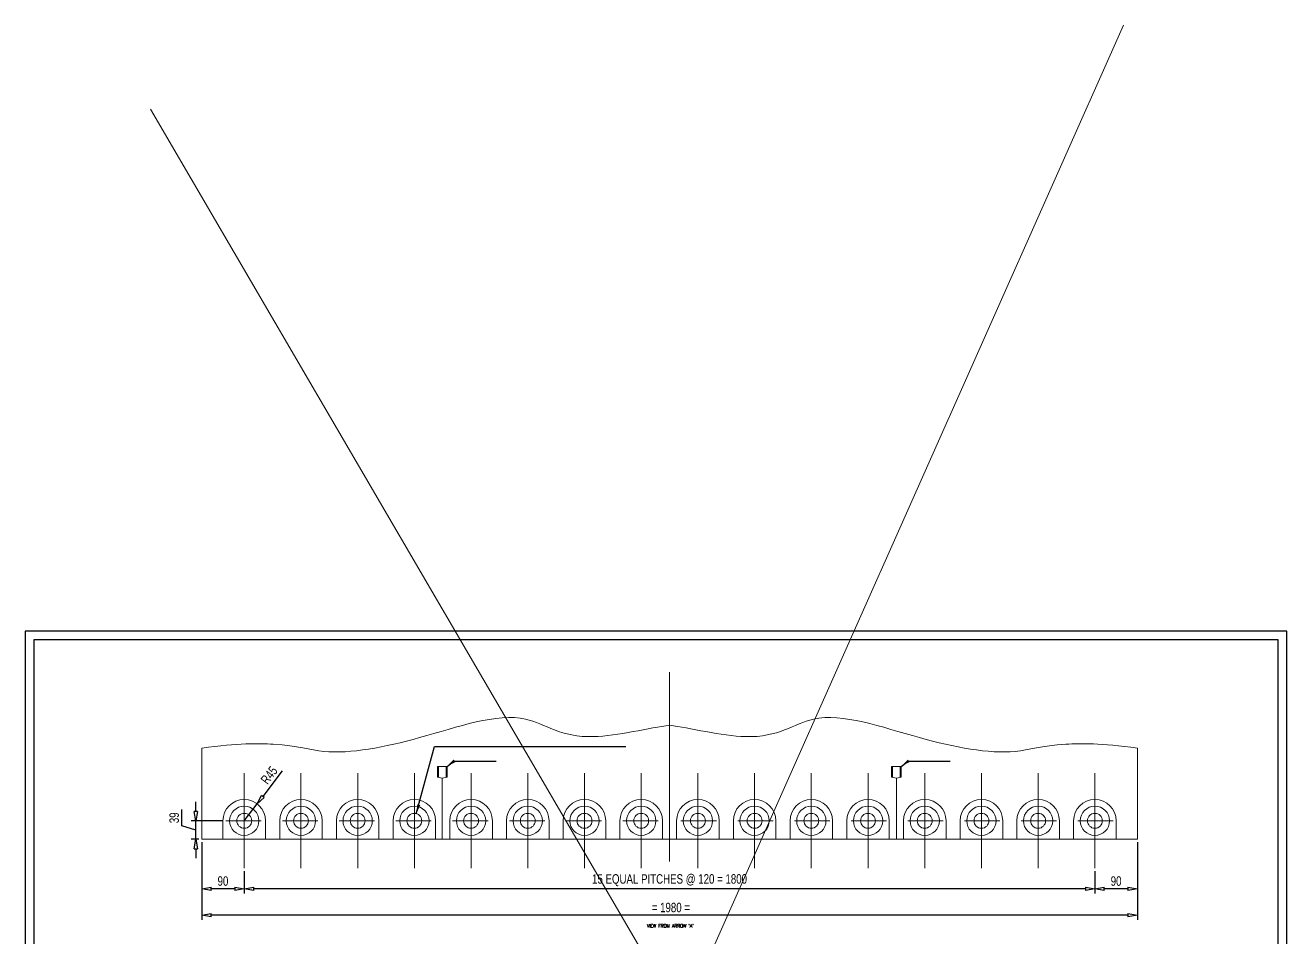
# Model space of a CAD drawing. Header units: millimetres. Extents: x 135002 to 160744, y 22203 to 27033.
# Drawn here: x 137536 to 138871, y 24622 to 25588 of the extents above; entities that cross this region are included whole.
import ezdxf

# ---------------------------------------------------------------- set-up
doc = ezdxf.new("R2010")
doc.units = ezdxf.units.MM
doc.header["$LTSCALE"] = 25
doc.linetypes.add('DASHED', pattern=[0.75, 0.5, -0.25])
doc.layers.get('0').update_dxf_attribs({"linetype": 'CONTINUOUS'})
doc.layers.get('Defpoints').update_dxf_attribs({"linetype": 'CONTINUOUS'})
doc.layers.add('04 DIMENSION', color=7, linetype='CONTINUOUS', lineweight=18)
doc.layers.add('dought line', color=6, linetype='DASHED', lineweight=15)
doc.styles.add('DIM-1', font='swisscl.ttf')
doc.styles.add('ROMANC', font='romanc', dxfattribs={"height": 1050})
doc.styles.get("Standard").update_dxf_attribs({"font": 'romans.shx', "width": 0.85, "bigfont": 'fls_ful.shx'})
doc.dimstyles.new('DIM-1', dxfattribs={"dimscale": 5, "dimtxt": 2, "dimasz": 2, "dimexe": 1, "dimexo": 0.6, "dimgap": 0.6, "dimtad": 1, "dimdec": 0, "dimzin": 0, "dimdsep": 46, "dimtxsty": 'DIM-1', "dimblk": 'CLOSEDBLANK', "dimcen": 0, "dimclrd": 8, "dimclre": 8, "dimclrt": 6, "dimadec": 0, "dimazin": 0, "dimtfac": 1, "dimtdec": 0, "dimtmove": 1, "dimatfit": 0, "dimfxl": 1, "dimtolj": 1, "dimtzin": 0, "dimarcsym": 1})
doc.dimstyles.new('kulali', dxfattribs={"dimscale": 3, "dimtxt": 2, "dimasz": 2, "dimexe": 1, "dimexo": 0.6, "dimgap": 0.6, "dimtad": 1, "dimdec": 0, "dimzin": 0, "dimdsep": 46, "dimtxsty": 'Standard', "dimblk": 'CLOSEDBLANK', "dimcen": 0.09, "dimclrd": 251, "dimclre": 251, "dimclrt": 4, "dimadec": 1, "dimazin": 0, "dimtfac": 1, "dimtdec": 0, "dimtofl": 0, "dimtmove": 1, "dimatfit": 0, "dimldrblk": 'CLOSEDBLANK', "dimfxl": 1, "dimtolj": 1, "dimtzin": 0, "dimlwd": 9, "dimlwe": 9, "dimarcsym": 0})

# ---------------------------------------------------------------- blocks, each defined once
blk = doc.blocks.new('_ClosedBlank')
at = {"color": 0, "linetype": 'ByBlock', "lineweight": -2}
for p, q in [((-1, 0.17), (0, 0)), ((-1, 0.17), (-1, -0.17)), ((0, 0), (-1, -0.17))]:
    blk.add_line(p, q, dxfattribs=at)
blk = doc.blocks.new('*D281')
at = {"layer": 'Defpoints', "color": 0, "ltscale": 11, "transparency": 16777216}
for p in [(137943, 25029.6), (137884.6, 24448.4)]:
    blk.add_point(p, dxfattribs=at)
at = {"layer": 'dought line', "color": 251, "lineweight": 9, "ltscale": 11, "transparency": 16777216}
blk.add_line((137890.3, 24505.1), (137885.2, 24454.4), dxfattribs=at)
at = {"layer": 'dought line', "color": 251, "lineweight": 9, "ltscale": 11, "transparency": 16777216, "xscale": 6, "yscale": 6, "zscale": 6, "rotation": 264.2554427672817}
blk.add_blockref('_ClosedBlank', (137884.6, 24448.4), dxfattribs=at)
at = {"layer": 'dought line', "color": 4, "ltscale": 11, "transparency": 16777216, "insert": (137884.4, 24494.7), "char_height": 6, "attachment_point": 5, "rotation": 84.2554}
blk.add_mtext('\\A1;R584', dxfattribs=at)
blk = doc.blocks.new('*D279')
at = {"layer": '04 DIMENSION', "color": 8, "lineweight": -2, "transparency": 16777216}
for p, q in [((137808.2, 24798.5), (137787.8, 24771.6)), ((137768.1, 24745.7), (137781.7, 24763.6))]:
    blk.add_line(p, q, dxfattribs=at)
at = {"layer": 'Defpoints', "color": 0, "transparency": 16777216}
for p in [(137781.7, 24763.6), (137768.1, 24745.7)]:
    blk.add_point(p, dxfattribs=at)
at = {"layer": '04 DIMENSION', "color": 8, "lineweight": -2, "transparency": 16777216, "xscale": 10, "yscale": 10, "zscale": 10, "rotation": 232.8411591594918}
blk.add_blockref('_ClosedBlank', (137781.7, 24763.6), dxfattribs=at)
at = {"layer": '04 DIMENSION', "color": 6, "transparency": 16777216, "insert": (137794.5, 24793.9), "char_height": 10, "attachment_point": 5, "rotation": 52.8412, "style": 'DIM-1'}
blk.add_mtext('\\A1;R45', dxfattribs=at)
blk = doc.blocks.new('*D352')
at = {"layer": '04 DIMENSION', "color": 8, "linetype": 'Continuous', "lineweight": -2, "transparency": 16777216}
for p, q in [((137768.1, 24692.4), (137768.1, 24668.8)), ((138668.1, 24692.4), (138668.1, 24668.8))]:
    blk.add_line(p, q, dxfattribs=at)
at = {"layer": '04 DIMENSION', "color": 8, "lineweight": -2, "transparency": 16777216}
blk.add_line((138658.1, 24673.8), (137778.1, 24673.8), dxfattribs=at)
at = {"layer": 'Defpoints', "color": 0, "transparency": 16777216}
for p in [(137768.1, 24695.4), (138668.1, 24695.4), (137768.1, 24673.8)]:
    blk.add_point(p, dxfattribs=at)
at = {"layer": '04 DIMENSION', "color": 8, "lineweight": -2, "transparency": 16777216, "xscale": 10, "yscale": 10, "zscale": 10, "rotation": 180}
blk.add_blockref('_ClosedBlank', (137768.1, 24673.8), dxfattribs=at)
at = {"layer": '04 DIMENSION', "color": 8, "lineweight": -2, "transparency": 16777216, "xscale": 10, "yscale": 10, "zscale": 10}
blk.add_blockref('_ClosedBlank', (138668.1, 24673.8), dxfattribs=at)
at = {"layer": '04 DIMENSION', "color": 6, "transparency": 16777216, "insert": (138218.1, 24682.8), "char_height": 10, "attachment_point": 5, "style": 'DIM-1'}
blk.add_mtext('\\A1;15 EQUAL PITCHES @ 120 = 1800', dxfattribs=at)
blk = doc.blocks.new('*D353')
at = {"layer": '04 DIMENSION', "color": 8, "linetype": 'Continuous', "lineweight": -2, "transparency": 16777216}
for p, q in [((137723.1, 24723.2), (137723.1, 24640.8)), ((138713.1, 24723.2), (138713.1, 24640.8))]:
    blk.add_line(p, q, dxfattribs=at)
at = {"layer": '04 DIMENSION', "color": 8, "lineweight": -2, "transparency": 16777216}
blk.add_line((138703.1, 24645.8), (137733.1, 24645.8), dxfattribs=at)
at = {"layer": 'Defpoints', "color": 0, "transparency": 16777216}
for p in [(137723.1, 24726.2), (138713.1, 24726.2), (137723.1, 24645.8)]:
    blk.add_point(p, dxfattribs=at)
at = {"layer": '04 DIMENSION', "color": 8, "lineweight": -2, "transparency": 16777216, "xscale": 10, "yscale": 10, "zscale": 10, "rotation": 180}
blk.add_blockref('_ClosedBlank', (137723.1, 24645.8), dxfattribs=at)
at = {"layer": '04 DIMENSION', "color": 8, "lineweight": -2, "transparency": 16777216, "xscale": 10, "yscale": 10, "zscale": 10}
blk.add_blockref('_ClosedBlank', (138713.1, 24645.8), dxfattribs=at)
at = {"layer": '04 DIMENSION', "color": 6, "transparency": 16777216, "insert": (138218.1, 24653.9), "char_height": 10, "attachment_point": 5, "style": 'DIM-1'}
blk.add_mtext('\\A1; = 1980 =', dxfattribs=at)
blk = doc.blocks.new('*D354')
at = {"layer": '04 DIMENSION', "color": 8, "linetype": 'Continuous', "lineweight": -2, "transparency": 16777216}
for p, q in [((138713.1, 24723.2), (138713.1, 24668.8)), ((138668.1, 24692.4), (138668.1, 24668.8))]:
    blk.add_line(p, q, dxfattribs=at)
at = {"layer": '04 DIMENSION', "color": 8, "lineweight": -2, "transparency": 16777216}
blk.add_line((138703.1, 24673.8), (138678.1, 24673.8), dxfattribs=at)
at = {"layer": 'Defpoints', "color": 0, "transparency": 16777216}
for p in [(138713.1, 24726.2), (138668.1, 24695.4), (138668.1, 24673.8)]:
    blk.add_point(p, dxfattribs=at)
at = {"layer": '04 DIMENSION', "color": 8, "lineweight": -2, "transparency": 16777216, "xscale": 10, "yscale": 10, "zscale": 10, "rotation": 180}
blk.add_blockref('_ClosedBlank', (138668.1, 24673.8), dxfattribs=at)
at = {"layer": '04 DIMENSION', "color": 8, "lineweight": -2, "transparency": 16777216, "xscale": 10, "yscale": 10, "zscale": 10}
blk.add_blockref('_ClosedBlank', (138713.1, 24673.8), dxfattribs=at)
at = {"layer": '04 DIMENSION', "color": 6, "transparency": 16777216, "insert": (138690.6, 24681.9), "char_height": 10, "attachment_point": 5, "style": 'DIM-1'}
blk.add_mtext('\\A1;90', dxfattribs=at)
blk = doc.blocks.new('*D355')
at = {"layer": '04 DIMENSION', "color": 8, "linetype": 'Continuous', "lineweight": -2, "transparency": 16777216}
for p, q in [((137723.1, 24723.2), (137723.1, 24668.8)), ((137768.1, 24692.4), (137768.1, 24668.8))]:
    blk.add_line(p, q, dxfattribs=at)
at = {"layer": '04 DIMENSION', "color": 8, "lineweight": -2, "transparency": 16777216}
blk.add_line((137758.1, 24673.8), (137733.1, 24673.8), dxfattribs=at)
at = {"layer": 'Defpoints', "color": 0, "transparency": 16777216}
for p in [(137723.1, 24726.2), (137768.1, 24695.4), (137723.1, 24673.8)]:
    blk.add_point(p, dxfattribs=at)
at = {"layer": '04 DIMENSION', "color": 8, "lineweight": -2, "transparency": 16777216, "xscale": 10, "yscale": 10, "zscale": 10, "rotation": 180}
blk.add_blockref('_ClosedBlank', (137723.1, 24673.8), dxfattribs=at)
at = {"layer": '04 DIMENSION', "color": 8, "lineweight": -2, "transparency": 16777216, "xscale": 10, "yscale": 10, "zscale": 10}
blk.add_blockref('_ClosedBlank', (137768.1, 24673.8), dxfattribs=at)
at = {"layer": '04 DIMENSION', "color": 6, "transparency": 16777216, "insert": (137745.6, 24681.9), "char_height": 10, "attachment_point": 5, "style": 'DIM-1'}
blk.add_mtext('\\A1;90', dxfattribs=at)
blk = doc.blocks.new('*D356')
at = {"layer": '04 DIMENSION', "color": 8, "lineweight": -2, "transparency": 16777216}
for p, q in [((137716.8, 24755.7), (137716.8, 24765.7)), ((137702.2, 24740.3), (137702.2, 24757.6)), ((137716.8, 24735.9), (137702.2, 24740.3)), ((137716.8, 24726.2), (137716.8, 24745.7)), ((137716.8, 24726.2), (137716.8, 24745.7)), ((137716.8, 24716.2), (137716.8, 24706.2))]:
    blk.add_line(p, q, dxfattribs=at)
at = {"layer": '04 DIMENSION', "color": 8, "linetype": 'Continuous', "lineweight": -2, "transparency": 16777216}
for p, q in [((137745.6, 24745.7), (137711.8, 24745.7)), ((137720.1, 24726.2), (137711.8, 24726.2))]:
    blk.add_line(p, q, dxfattribs=at)
at = {"layer": 'Defpoints', "color": 0, "transparency": 16777216}
for p in [(137716.8, 24745.7), (137748.6, 24745.7), (137723.1, 24726.2)]:
    blk.add_point(p, dxfattribs=at)
at = {"layer": '04 DIMENSION', "color": 8, "lineweight": -2, "transparency": 16777216, "xscale": 10, "yscale": 10, "zscale": 10}
for p, rotation in [((137716.8, 24745.7), 270), ((137716.8, 24726.2), 90)]:
    blk.add_blockref('_ClosedBlank', p, dxfattribs=dict(at, rotation=rotation))
at = {"layer": '04 DIMENSION', "color": 6, "transparency": 16777216, "insert": (137694, 24748.9), "char_height": 10, "attachment_point": 5, "rotation": 90, "style": 'DIM-1'}
blk.add_mtext('\\A1;39', dxfattribs=at)

msp = doc.modelspace()

# ---------------------------------------------------------------- linework, layer by layer
for points in [[(137536.393, 23997.333), (138871.181, 23997.333), (138871.181, 24946.519), (137536.393, 24946.519)], [(137545.605, 24006.545), (138861.969, 24006.545), (138861.969, 24937.307), (137545.605, 24937.307)]]:
    msp.add_lwpolyline(points, close=True)
at = {"layer": '04 DIMENSION'}
for p, q in [((138698.392, 25587.992), (137865.857, 23714.876)), ((137668.844, 25499.098), (138761.944, 23625.983)), ((138218.132, 24903.244), (138218.132, 24702.506)), ((138218.132, 24903.244), (138218.132, 24702.506)), ((137723.132, 24726.199), (137723.132, 24822.756)), ((137723.132, 24726.199), (137723.132, 24822.756)), ((138713.132, 24726.199), (138713.132, 24822.756)), ((138713.132, 24726.199), (138713.132, 24822.756)), ((137972.657, 24803.358), (137972.657, 24791.739)), ((137982.657, 24803.358), (137972.657, 24803.358)), ((137972.657, 24803.358), (137972.657, 24791.739)), ((137982.657, 24803.358), (137972.657, 24803.358)), ((137973.657, 24803.358), (137973.657, 24791.563)), ((137973.657, 24803.358), (137973.657, 24791.563)), ((137981.657, 24791.563), (137981.657, 24803.358)), ((137981.657, 24791.563), (137981.657, 24803.358)), ((137982.657, 24791.739), (137982.657, 24803.358)), ((137982.657, 24791.739), (137982.657, 24803.358)), ((138453.132, 24803.358), (138453.132, 24791.739)), ((138463.132, 24803.358), (138453.132, 24803.358)), ((138453.132, 24803.358), (138453.132, 24791.739)), ((138463.132, 24803.358), (138453.132, 24803.358)), ((138454.132, 24803.358), (138454.132, 24791.563)), ((138454.132, 24803.358), (138454.132, 24791.563)), ((138462.132, 24791.563), (138462.132, 24803.358)), ((138462.132, 24791.563), (138462.132, 24803.358)), ((138463.132, 24791.739), (138463.132, 24803.358)), ((138463.132, 24791.739), (138463.132, 24803.358)), ((137768.132, 24695.42), (137768.132, 24795.977)), ((137768.132, 24695.42), (137768.132, 24795.977)), ((137828.132, 24695.42), (137828.132, 24795.977)), ((137828.132, 24695.42), (137828.132, 24795.977)), ((137888.132, 24695.42), (137888.132, 24795.977)), ((137888.132, 24695.42), (137888.132, 24795.977)), ((137948.132, 24695.42), (137948.132, 24795.977)), ((137948.132, 24695.42), (137948.132, 24795.977)), ((137977.657, 24790.858), (137972.657, 24791.739)), ((137977.657, 24790.858), (137972.657, 24791.739)), ((137977.657, 24790.858), (137982.657, 24791.739)), ((137977.657, 24790.858), (137982.657, 24791.739)), ((137977.657, 24790.858), (137977.657, 24726.199)), ((137977.657, 24790.858), (137977.657, 24726.199)), ((138008.132, 24695.42), (138008.132, 24795.977)), ((138008.132, 24695.42), (138008.132, 24795.977)), ((138068.132, 24695.42), (138068.132, 24795.977)), ((138068.132, 24695.42), (138068.132, 24795.977)), ((138128.132, 24695.42), (138128.132, 24795.977)), ((138128.132, 24695.42), (138128.132, 24795.977)), ((138188.132, 24695.42), (138188.132, 24795.977)), ((138188.132, 24695.42), (138188.132, 24795.977)), ((138248.132, 24695.42), (138248.132, 24795.977)), ((138248.132, 24695.42), (138248.132, 24795.977)), ((138308.132, 24695.42), (138308.132, 24795.977)), ((138308.132, 24695.42), (138308.132, 24795.977)), ((138368.132, 24695.42), (138368.132, 24795.977)), ((138368.132, 24695.42), (138368.132, 24795.977)), ((138428.132, 24695.42), (138428.132, 24795.977)), ((138428.132, 24695.42), (138428.132, 24795.977)), ((138458.132, 24790.858), (138453.132, 24791.739)), ((138458.132, 24790.858), (138453.132, 24791.739)), ((138458.132, 24790.858), (138463.132, 24791.739)), ((138458.132, 24790.858), (138463.132, 24791.739)), ((138458.132, 24790.858), (138458.132, 24726.199)), ((138458.132, 24790.858), (138458.132, 24726.199)), ((138488.132, 24695.42), (138488.132, 24795.977)), ((138488.132, 24695.42), (138488.132, 24795.977)), ((138548.132, 24695.42), (138548.132, 24795.977)), ((138548.132, 24695.42), (138548.132, 24795.977)), ((138608.132, 24695.42), (138608.132, 24795.977)), ((138608.132, 24695.42), (138608.132, 24795.977)), ((138668.132, 24695.42), (138668.132, 24795.977)), ((138668.132, 24695.42), (138668.132, 24795.977)), ((137745.632, 24745.699), (137745.632, 24726.199)), ((137745.632, 24745.699), (137745.632, 24726.199)), ((137786.043, 24745.699), (137748.627, 24745.699)), ((137786.043, 24745.699), (137748.627, 24745.699)), ((137790.632, 24745.699), (137790.632, 24726.199)), ((137790.632, 24745.699), (137790.632, 24726.199)), ((137805.632, 24745.699), (137805.632, 24726.199)), ((137805.632, 24745.699), (137805.632, 24726.199)), ((137846.043, 24745.699), (137808.627, 24745.699)), ((137846.043, 24745.699), (137808.627, 24745.699)), ((137850.632, 24745.699), (137850.632, 24726.199)), ((137850.632, 24745.699), (137850.632, 24726.199)), ((137865.632, 24745.699), (137865.632, 24726.199)), ((137865.632, 24745.699), (137865.632, 24726.199)), ((137906.043, 24745.699), (137868.627, 24745.699)), ((137906.043, 24745.699), (137868.627, 24745.699)), ((137910.632, 24745.699), (137910.632, 24726.199)), ((137910.632, 24745.699), (137910.632, 24726.199)), ((137925.632, 24745.699), (137925.632, 24726.199)), ((137925.632, 24745.699), (137925.632, 24726.199)), ((137966.043, 24745.699), (137928.627, 24745.699)), ((137966.043, 24745.699), (137928.627, 24745.699)), ((137970.632, 24745.699), (137970.632, 24726.199)), ((137970.632, 24745.699), (137970.632, 24726.199)), ((137985.632, 24745.699), (137985.632, 24726.199)), ((137985.632, 24745.699), (137985.632, 24726.199)), ((138026.043, 24745.699), (137988.627, 24745.699)), ((138026.043, 24745.699), (137988.627, 24745.699)), ((138030.632, 24745.699), (138030.632, 24726.199)), ((138030.632, 24745.699), (138030.632, 24726.199)), ((138045.632, 24745.699), (138045.632, 24726.199)), ((138045.632, 24745.699), (138045.632, 24726.199)), ((138086.043, 24745.699), (138048.627, 24745.699)), ((138086.043, 24745.699), (138048.627, 24745.699)), ((138090.632, 24745.699), (138090.632, 24726.199)), ((138090.632, 24745.699), (138090.632, 24726.199)), ((138105.632, 24745.699), (138105.632, 24726.199)), ((138105.632, 24745.699), (138105.632, 24726.199)), ((138146.043, 24745.699), (138108.627, 24745.699)), ((138146.043, 24745.699), (138108.627, 24745.699)), ((138150.632, 24745.699), (138150.632, 24726.199)), ((138150.632, 24745.699), (138150.632, 24726.199)), ((138165.632, 24745.699), (138165.632, 24726.199)), ((138165.632, 24745.699), (138165.632, 24726.199)), ((138206.043, 24745.699), (138168.627, 24745.699)), ((138206.043, 24745.699), (138168.627, 24745.699)), ((138210.632, 24745.699), (138210.632, 24726.199)), ((138210.632, 24745.699), (138210.632, 24726.199)), ((138225.632, 24745.699), (138225.632, 24726.199)), ((138225.632, 24745.699), (138225.632, 24726.199)), ((138230.221, 24745.699), (138267.636, 24745.699)), ((138230.221, 24745.699), (138267.636, 24745.699)), ((138270.632, 24745.699), (138270.632, 24726.199)), ((138270.632, 24745.699), (138270.632, 24726.199)), ((138285.632, 24745.699), (138285.632, 24726.199)), ((138285.632, 24745.699), (138285.632, 24726.199)), ((138290.221, 24745.699), (138327.636, 24745.699)), ((138290.221, 24745.699), (138327.636, 24745.699)), ((138330.632, 24745.699), (138330.632, 24726.199)), ((138330.632, 24745.699), (138330.632, 24726.199)), ((138345.632, 24745.699), (138345.632, 24726.199)), ((138345.632, 24745.699), (138345.632, 24726.199)), ((138350.221, 24745.699), (138387.636, 24745.699)), ((138350.221, 24745.699), (138387.636, 24745.699)), ((138390.632, 24745.699), (138390.632, 24726.199)), ((138390.632, 24745.699), (138390.632, 24726.199)), ((138405.632, 24745.699), (138405.632, 24726.199)), ((138405.632, 24745.699), (138405.632, 24726.199)), ((138410.221, 24745.699), (138447.636, 24745.699)), ((138410.221, 24745.699), (138447.636, 24745.699)), ((138450.632, 24745.699), (138450.632, 24726.199)), ((138450.632, 24745.699), (138450.632, 24726.199)), ((138465.632, 24745.699), (138465.632, 24726.199)), ((138465.632, 24745.699), (138465.632, 24726.199)), ((138470.221, 24745.699), (138507.636, 24745.699)), ((138470.221, 24745.699), (138507.636, 24745.699)), ((138510.632, 24745.699), (138510.632, 24726.199)), ((138510.632, 24745.699), (138510.632, 24726.199)), ((138525.632, 24745.699), (138525.632, 24726.199)), ((138525.632, 24745.699), (138525.632, 24726.199)), ((138530.221, 24745.699), (138567.636, 24745.699)), ((138530.221, 24745.699), (138567.636, 24745.699)), ((138570.632, 24745.699), (138570.632, 24726.199)), ((138570.632, 24745.699), (138570.632, 24726.199)), ((138585.632, 24745.699), (138585.632, 24726.199)), ((138585.632, 24745.699), (138585.632, 24726.199)), ((138590.221, 24745.699), (138627.636, 24745.699)), ((138590.221, 24745.699), (138627.636, 24745.699)), ((138630.632, 24745.699), (138630.632, 24726.199)), ((138630.632, 24745.699), (138630.632, 24726.199)), ((138645.632, 24745.699), (138645.632, 24726.199)), ((138645.632, 24745.699), (138645.632, 24726.199)), ((138650.221, 24745.699), (138687.636, 24745.699)), ((138650.221, 24745.699), (138687.636, 24745.699)), ((138690.632, 24745.699), (138690.632, 24726.199)), ((138690.632, 24745.699), (138690.632, 24726.199)), ((138218.132, 24726.199), (137723.132, 24726.199)), ((138218.132, 24726.199), (137723.132, 24726.199)), ((138218.132, 24726.199), (138713.132, 24726.199)), ((138218.132, 24726.199), (138713.132, 24726.199))]:
    msp.add_line(p, q, dxfattribs=at)
for centre, radius in [((137768.132, 24745.699), 15.5), ((137768.132, 24745.699), 15.5), ((137828.132, 24745.699), 15.5), ((137828.132, 24745.699), 15.5), ((137888.132, 24745.699), 15.5), ((137888.132, 24745.699), 15.5), ((137948.132, 24745.699), 15.5), ((137948.132, 24745.699), 15.5), ((138008.132, 24745.699), 15.5), ((138008.132, 24745.699), 15.5), ((138068.132, 24745.699), 15.5), ((138068.132, 24745.699), 15.5), ((138128.132, 24745.699), 15.5), ((138128.132, 24745.699), 15.5), ((138188.132, 24745.699), 15.5), ((138188.132, 24745.699), 15.5), ((138248.132, 24745.699), 15.5), ((138248.132, 24745.699), 15.5), ((138308.132, 24745.699), 15.5), ((138308.132, 24745.699), 15.5), ((138368.132, 24745.699), 15.5), ((138368.132, 24745.699), 15.5), ((138428.132, 24745.699), 15.5), ((138428.132, 24745.699), 15.5), ((138488.132, 24745.699), 15.5), ((138488.132, 24745.699), 15.5), ((138548.132, 24745.699), 15.5), ((138548.132, 24745.699), 15.5), ((138608.132, 24745.699), 15.5), ((138608.132, 24745.699), 15.5), ((138668.132, 24745.699), 15.5), ((138668.132, 24745.699), 15.5), ((137768.132, 24745.699), 7.875), ((137768.132, 24745.699), 7.875), ((137828.132, 24745.699), 7.875), ((137828.132, 24745.699), 7.875), ((137888.132, 24745.699), 7.875), ((137888.132, 24745.699), 7.875), ((137948.132, 24745.699), 7.875), ((137948.132, 24745.699), 7.875), ((138008.132, 24745.699), 7.875), ((138008.132, 24745.699), 7.875), ((138068.132, 24745.699), 7.875), ((138068.132, 24745.699), 7.875), ((138128.132, 24745.699), 7.875), ((138128.132, 24745.699), 7.875), ((138188.132, 24745.699), 7.875), ((138188.132, 24745.699), 7.875), ((138248.132, 24745.699), 7.875), ((138248.132, 24745.699), 7.875), ((138308.132, 24745.699), 7.875), ((138308.132, 24745.699), 7.875), ((138368.132, 24745.699), 7.875), ((138368.132, 24745.699), 7.875), ((138428.132, 24745.699), 7.875), ((138428.132, 24745.699), 7.875), ((138488.132, 24745.699), 7.875), ((138488.132, 24745.699), 7.875), ((138548.132, 24745.699), 7.875), ((138548.132, 24745.699), 7.875), ((138608.132, 24745.699), 7.875), ((138608.132, 24745.699), 7.875), ((138668.132, 24745.699), 7.875), ((138668.132, 24745.699), 7.875)]:
    msp.add_circle(centre, radius, dxfattribs=at)
for centre in [(137768.132, 24745.699), (137768.132, 24745.699), (137828.132, 24745.699), (137828.132, 24745.699), (137888.132, 24745.699), (137888.132, 24745.699), (137948.132, 24745.699), (137948.132, 24745.699), (138008.132, 24745.699), (138008.132, 24745.699), (138068.132, 24745.699), (138068.132, 24745.699), (138128.132, 24745.699), (138128.132, 24745.699), (138188.132, 24745.699), (138188.132, 24745.699), (138248.132, 24745.699), (138248.132, 24745.699), (138308.132, 24745.699), (138308.132, 24745.699), (138368.132, 24745.699), (138368.132, 24745.699), (138428.132, 24745.699), (138428.132, 24745.699), (138488.132, 24745.699), (138488.132, 24745.699), (138548.132, 24745.699), (138548.132, 24745.699), (138608.132, 24745.699), (138608.132, 24745.699), (138668.132, 24745.699), (138668.132, 24745.699)]:
    msp.add_arc(centre, 22.5, 0, 180, dxfattribs=at)
for points in [[(137723.132, 24822.756), (137762.101, 24827.961), (137817.679, 24827.569), (137861.106, 24812.688), (137957.284, 24831.388), (138063.034, 24870.479), (138114.134, 24823.256), (138197.586, 24844.256), (138218.132, 24846.862)], [(137723.132, 24822.756), (137762.101, 24827.961), (137817.679, 24827.569), (137861.106, 24812.688), (137957.284, 24831.388), (138063.034, 24870.479), (138114.134, 24823.256), (138197.586, 24844.256), (138218.132, 24846.862)], [(138713.132, 24822.756), (138674.163, 24827.961), (138618.585, 24827.569), (138575.158, 24812.688), (138478.98, 24831.388), (138373.23, 24870.479), (138322.129, 24823.256), (138238.677, 24844.256), (138218.132, 24846.862)], [(138713.132, 24822.756), (138674.163, 24827.961), (138618.585, 24827.569), (138575.158, 24812.688), (138478.98, 24831.388), (138373.23, 24870.479), (138322.129, 24823.256), (138238.677, 24844.256), (138218.132, 24846.862)]]:
    msp.add_open_spline(points, degree=3, knots=[86.29998853, 86.29998853, 86.29998853, 86.29998853, 151.50236353, 259.54825106, 464.11425508, 690.47955719, 844.09677628, 953.37773679, 953.37773679, 953.37773679, 953.37773679], dxfattribs=at)

# ---------------------------------------------------------------- texts
at = {"layer": '04 DIMENSION', "style": 'ROMANC', "width": 0.8}
msp.add_text("VIEW FROM ARROW 'A'", height=3.75, dxfattribs=at).set_placement((138194.124, 24632.666))
msp.add_text("VIEW FROM ARROW 'A'", height=3.75, dxfattribs=at).set_placement((138194.124, 24632.666))

# ---------------------------------------------------------------- dimensions: what is measured, and where the dimension line sits
at = {"layer": '04 DIMENSION'}
dim = msp.add_radius_dim(center=(137768.132, 24745.699), mpoint=(137781.722, 24763.63), text='R45', dimstyle='DIM-1', dxfattribs=at)
dim.commit()
dim.dimension.update_dxf_attribs({"geometry": '*D279', "text_midpoint": (137794.528, 24793.938)})
dim = msp.add_linear_dim(base=(137716.792, 24745.699), p1=(137723.132, 24726.199), p2=(137748.627, 24745.699), angle=90, text='39', dimstyle='DIM-1', dxfattribs=at)
dim.commit()
dim.dimension.update_dxf_attribs({"geometry": '*D356', "text_midpoint": (137694.05, 24743.335)})
for base, p1, p2, text, picture, middle in [((137768.132, 24673.756), (138668.132, 24695.42), (137768.132, 24695.42), '15 EQUAL PITCHES @ 120 = 1800', '*D352', (138218.132, 24682.769)), ((137723.132, 24645.756), (138713.132, 24726.199), (137723.132, 24726.199), ' = 1980 =', '*D353', (138218.132, 24653.878)), ((137723.132, 24673.756), (137768.132, 24695.42), (137723.132, 24726.199), '90', '*D355', (137745.632, 24681.878)), ((138668.132, 24673.756), (138713.132, 24726.199), (138668.132, 24695.42), '90', '*D354', (138690.632, 24681.878))]:
    dim = msp.add_linear_dim(base=base, p1=p1, p2=p2, text=text, dimstyle='DIM-1', dxfattribs=at)
    dim.commit()
    dim.dimension.update_dxf_attribs({"geometry": picture, "text_midpoint": middle})
at = {"layer": 'dought line', "color": 7, "ltscale": 11, "true_color": 0xffffff}
dim = msp.add_radius_dim(center=(137943.035, 25029.587), mpoint=(137884.57, 24448.42), dimstyle='kulali', dxfattribs=at)
dim.commit()
dim.dimension.update_dxf_attribs({"geometry": '*D281', "text_midpoint": (137889.183, 24494.269), "dimtype": 164})

# ---------------------------------------------------------------- leaders
at = {"layer": '04 DIMENSION'}
for points in [[(137950.204, 24753.086), (137969.345, 24824.394), (138172.038, 24824.394)], [(137950.204, 24753.086), (137969.345, 24824.394), (138172.038, 24824.394)], [(137982.657, 24803.358), (137990.02, 24808.763), (138034.645, 24808.763)], [(137982.657, 24803.358), (137990.02, 24808.763), (138034.645, 24808.763)], [(138463.132, 24803.358), (138470.495, 24808.763), (138515.12, 24808.763)], [(138463.132, 24803.358), (138470.495, 24808.763), (138515.12, 24808.763)]]:
    msp.add_leader(points, dimstyle='DIM-1', dxfattribs=at)

doc.saveas('drawing.dxf')
